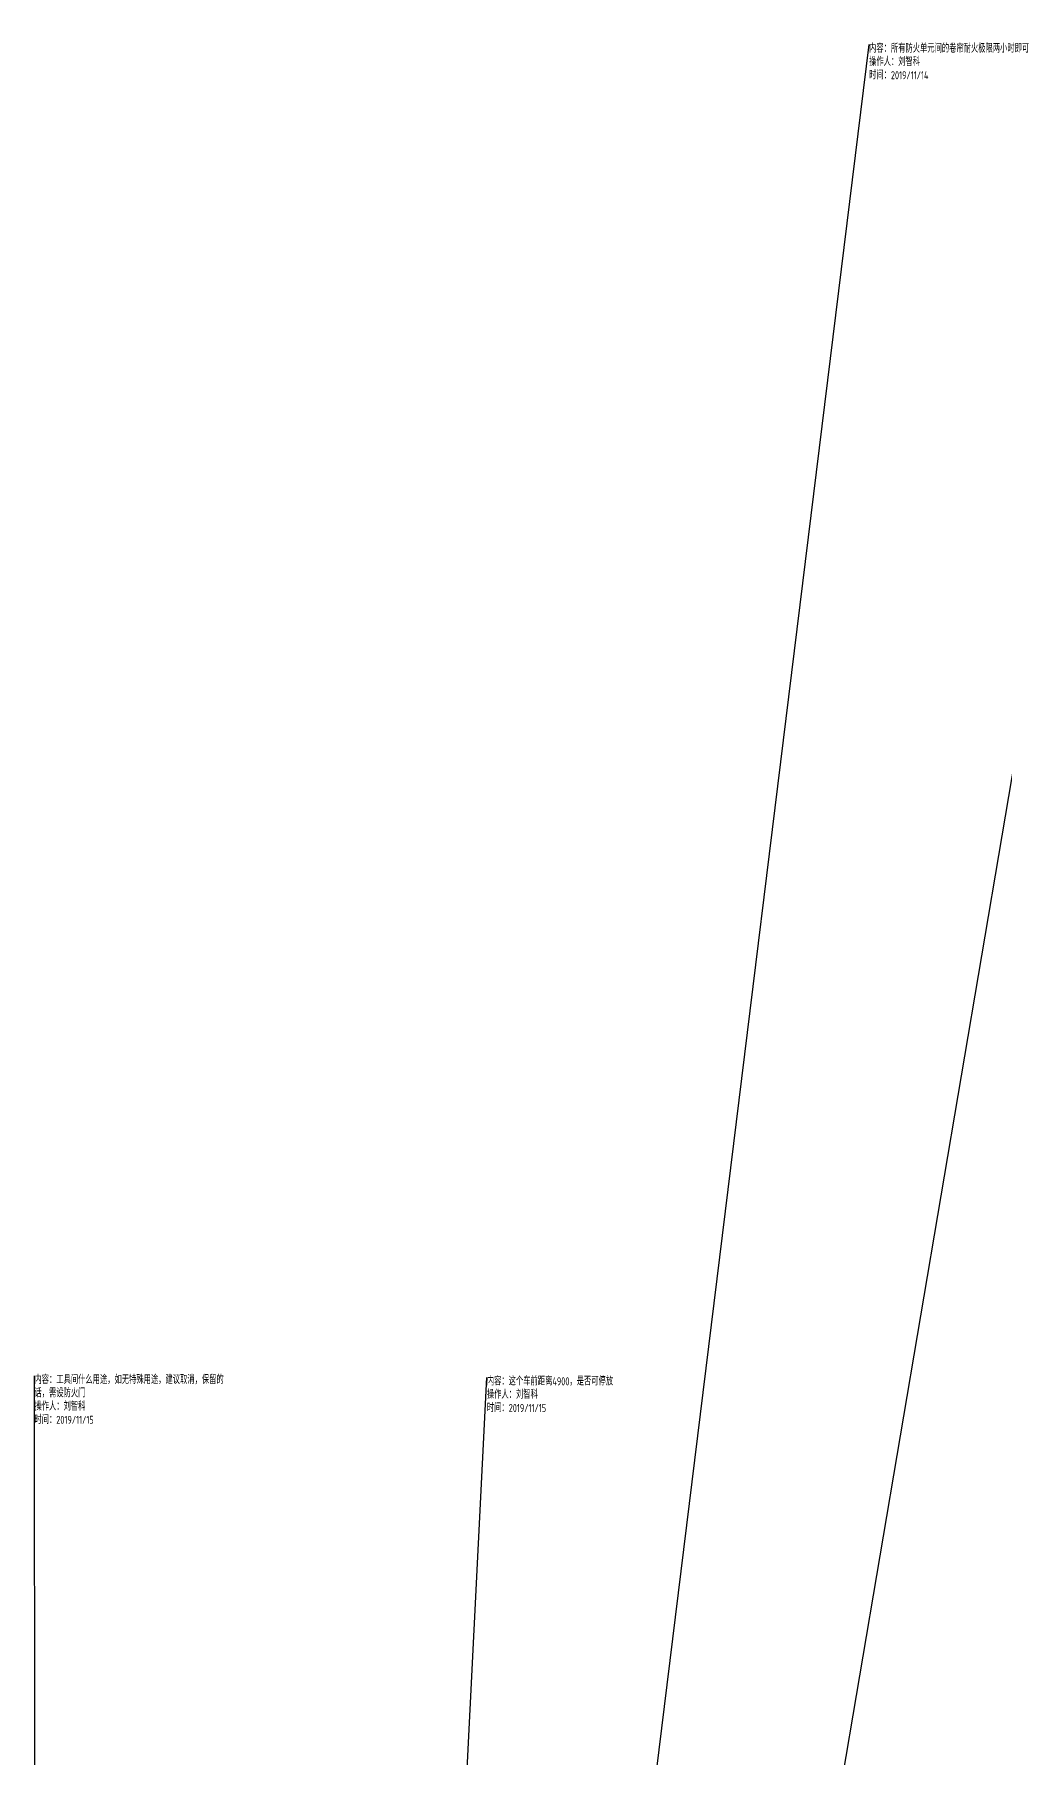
# Model space of a CAD drawing. Extents: x -675211 to 2300048, y 84675 to 2241458.
# Drawn here: x 1122719 to 1146999, y 1197447 to 1240542 of the extents above; entities that cross this region are included whole.
import ezdxf

# ---------------------------------------------------------------- set-up
doc = ezdxf.new("R2010")
doc.units = 0
doc.header["$LTSCALE"] = 1000
doc.header["$MEASUREMENT"] = 0
doc.layers.add('fault', color=10, linetype='CONTINUOUS')
doc.layers.add('verify', color=50, linetype='CONTINUOUS')
doc.styles.add('TH-STYLE3', font='tssdeng.shx', dxfattribs={"width": 0.7, "bigfont": 'tssdchn.shx'})

msp = doc.modelspace()

# ---------------------------------------------------------------- linework, layer by layer
at = {"layer": 'fault'}
for p, q in [((1132418, 1149609), (1143587, 1240290)), ((1122747, 1177721), (1122719, 1207013))]:
    msp.add_line(p, q, dxfattribs=at)
at = {"layer": 'verify'}
for p, q in [((1132778, 1137083), (1150304, 1240542)), ((1132273, 1172292), (1134031, 1206975))]:
    msp.add_line(p, q, dxfattribs=at)

# ---------------------------------------------------------------- texts
at = {"layer": 'fault', "char_height": 200, "width": 5000, "attachment_point": 1, "style": 'TH-STYLE3'}
for s, insert in [('内容：所有防火单元间的卷帘耐火极限两小时即可^M^J操作人：刘智科^M^J时间：2019/11/14', (1143587, 1240290)), ('内容：工具间什么用途，如无特殊用途，建议取消，保留的话，需设防火门^M^J操作人：刘智科^M^J时间：2019/11/15', (1122719, 1207013))]:
    msp.add_mtext(s, dxfattribs=dict(at, insert=insert))
at = {"layer": 'verify', "insert": (1134031, 1206975), "char_height": 200, "width": 5000, "attachment_point": 1, "style": 'TH-STYLE3'}
msp.add_mtext('内容：这个车前距离4900，是否可停放^M^J操作人：刘智科^M^J时间：2019/11/15', dxfattribs=at)

doc.saveas('drawing.dxf')
